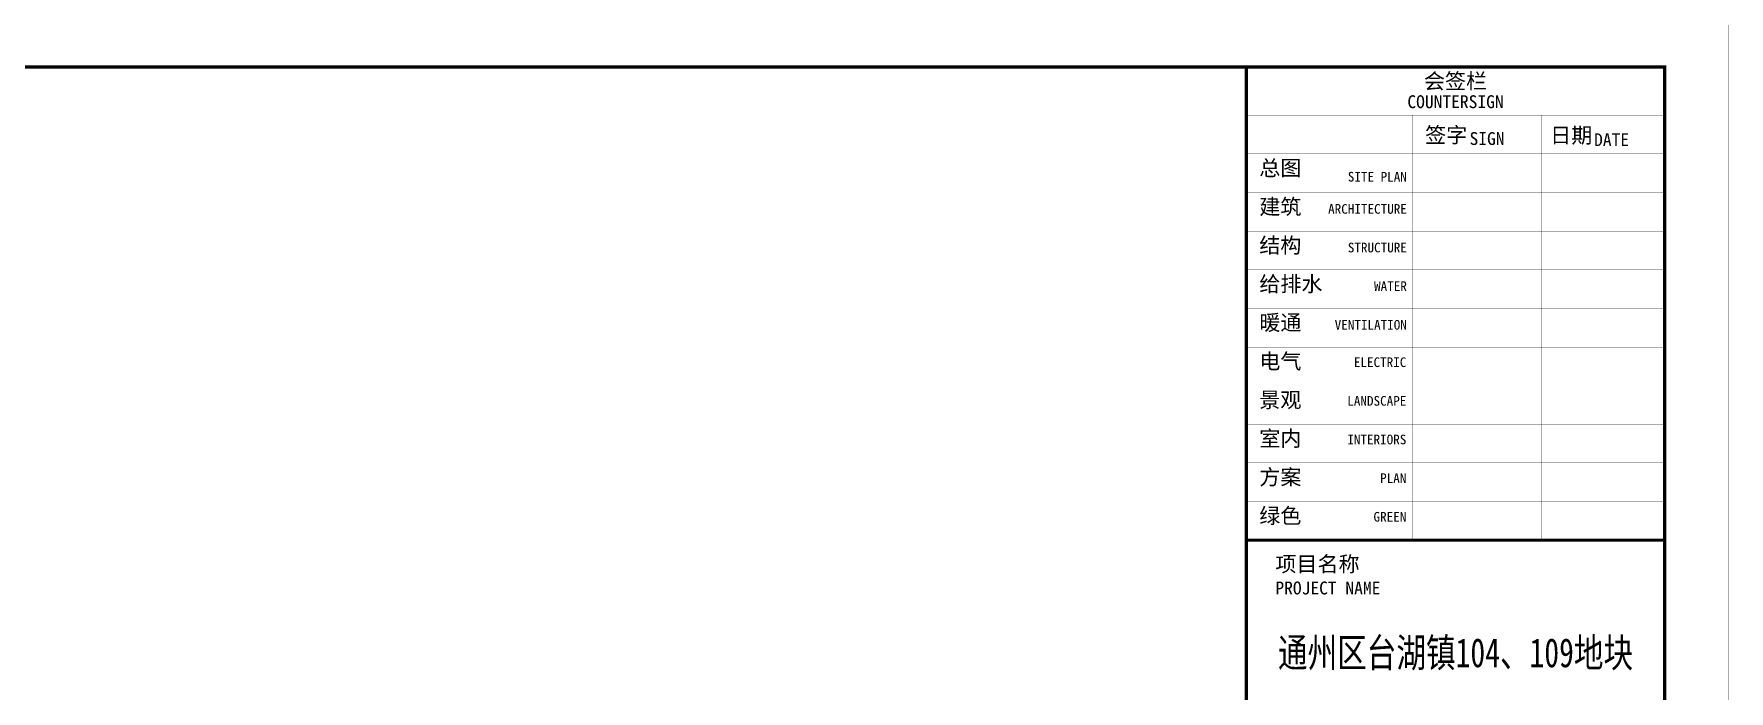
# Model space of a CAD drawing. Extents: x -228436 to 663611, y -207485 to 163917.
# Drawn here: x 510413 to 536763, y 90822 to 101027 of the extents above; entities that cross this region are included whole.
import ezdxf
from ezdxf.enums import TextEntityAlignment as Align

# ---------------------------------------------------------------- set-up
doc = ezdxf.new("R2010")
doc.units = 0
doc.header["$LTSCALE"] = 1000
doc.layers.get('0').update_dxf_attribs({"linetype": 'CONTINUOUS'})
doc.styles.add('图签信息$0$华文细黑', font='STXIHEI.TTF', dxfattribs={"height": 10})

# ---------------------------------------------------------------- blocks, each defined once
blk = doc.blocks.new('图签信息')
at = {"const_width": 0.5}
for points in [[(-65, 574), (-65, 500.5), (0, 500.5), (0, 574)], [(-65, 0), (0, 0), (0, 500.5), (-65, 500.5)]]:
    blk.add_lwpolyline(points, close=True, dxfattribs=at)
at = {"const_width": 0.05}
for points in [[(-65, 566.5), (0, 566.5)], [(-39.14, 566.5), (-39.14, 500.5)], [(-19.1, 566.5), (-19.1, 500.5)], [(-65, 560.5), (0, 560.5)], [(-65, 554.5), (0, 554.5)], [(-65, 548.5), (0, 548.5)], [(-65, 542.5), (0, 542.5)], [(-65, 536.5), (0, 536.5)], [(-65, 530.5), (0, 530.5)], [(-65, 524.5), (0, 524.5)], [(-65, 518.5), (0, 518.5)], [(-65, 512.5), (0, 512.5)], [(-65, 512.5), (0, 512.5)], [(-65, 506.5), (0, 506.5)], [(-65, 500.5), (0, 500.5)]]:
    blk.add_lwpolyline(points, dxfattribs=at)
at = {"style": '图签信息$0$华文细黑'}
for s, height, p in [('会签栏', 2.4, (-32.5, 573)), ('COUNTERSIGN', 2, (-32.5, 569.6))]:
    blk.add_text(s, height=height, dxfattribs=at).set_placement(p, align=Align.TOP_CENTER)
for s, height, p in [('签字', 2.4, (-37.22, 564.63)), ('SIGN', 2, (-30.32, 563.88)), ('日期', 2.4, (-17.79, 564.58)), ('DATE', 2, (-10.96, 563.7)), ('总图', 2.4, (-63, 559.5)), ('建筑', 2.4, (-63, 553.5)), ('结构', 2.4, (-63, 547.5)), ('给排水', 2.4, (-63, 541.5)), ('暖通', 2.4, (-63, 535.5)), ('电气', 2.4, (-63, 529.5)), ('景观', 2.4, (-63, 523.5)), ('室内', 2.4, (-63, 517.5)), ('方案', 2.4, (-63, 511.5)), ('绿色', 2.4, (-63, 505.5)), ('项目名称', 2.4, (-60.5, 498)), ('PROJECT NAME', 2, (-60.5, 494.08))]:
    blk.add_text(s, height=height, dxfattribs=at).set_placement(p, align=Align.TOP_LEFT)
for s, p in [('SITE PLAN', (-40.06, 557.7)), ('ARCHITECTURE', (-40.06, 552.7)), ('STRUCTURE', (-40.06, 546.7)), ('WATER', (-40.06, 540.7)), ('VENTILATION', (-40.06, 534.7)), ('ELECTRIC', (-40.14, 528.89)), ('LANDSCAPE', (-40.14, 522.89)), ('INTERIORS', (-40.14, 516.89)), ('PLAN', (-40.14, 510.89)), ('GREEN', (-40.14, 504.89))]:
    blk.add_text(s, height=1.5, dxfattribs=at).set_placement(p, align=Align.TOP_RIGHT)
at = {"color": 4, "style": '图签信息$0$华文细黑', "width": 0.75}
blk.add_text('通州区台湖镇104、109地块', height=4.5, dxfattribs=at).set_placement((-32.5, 480.78), align=Align.CENTER)
blk = doc.blocks.new('图签-A1')
at = {"color": 2}
blk.add_blockref('图签信息', (0, 0), dxfattribs=at)
blk = doc.blocks.new('图框-A1')
for points, const_width in [([(0, 0), (841, 0), (841, 594), (0, 594)], 0.05), ([(766, 584), (25, 584), (25, 10), (766, 10)], 0.5)]:
    blk.add_lwpolyline(points, close=True, dxfattribs=dict(const_width=const_width))
blk = doc.blocks.new('X-104 13#平面')
at = {"xscale": 100, "yscale": 100, "zscale": 100}
for name, p in [('图框-A1', (-10634.5, 42114.8)), ('图签-A1', (72465.5, 43114.8))]:
    blk.add_blockref(name, p, dxfattribs=at)
blk = doc.blocks.new('104 13#平面')
blk.add_blockref('X-104 13#平面', (0, 0))

msp = doc.modelspace()

# ---------------------------------------------------------------- block references
msp.add_blockref('104 13#平面', (463295.2, 0))

doc.saveas('drawing.dxf')
